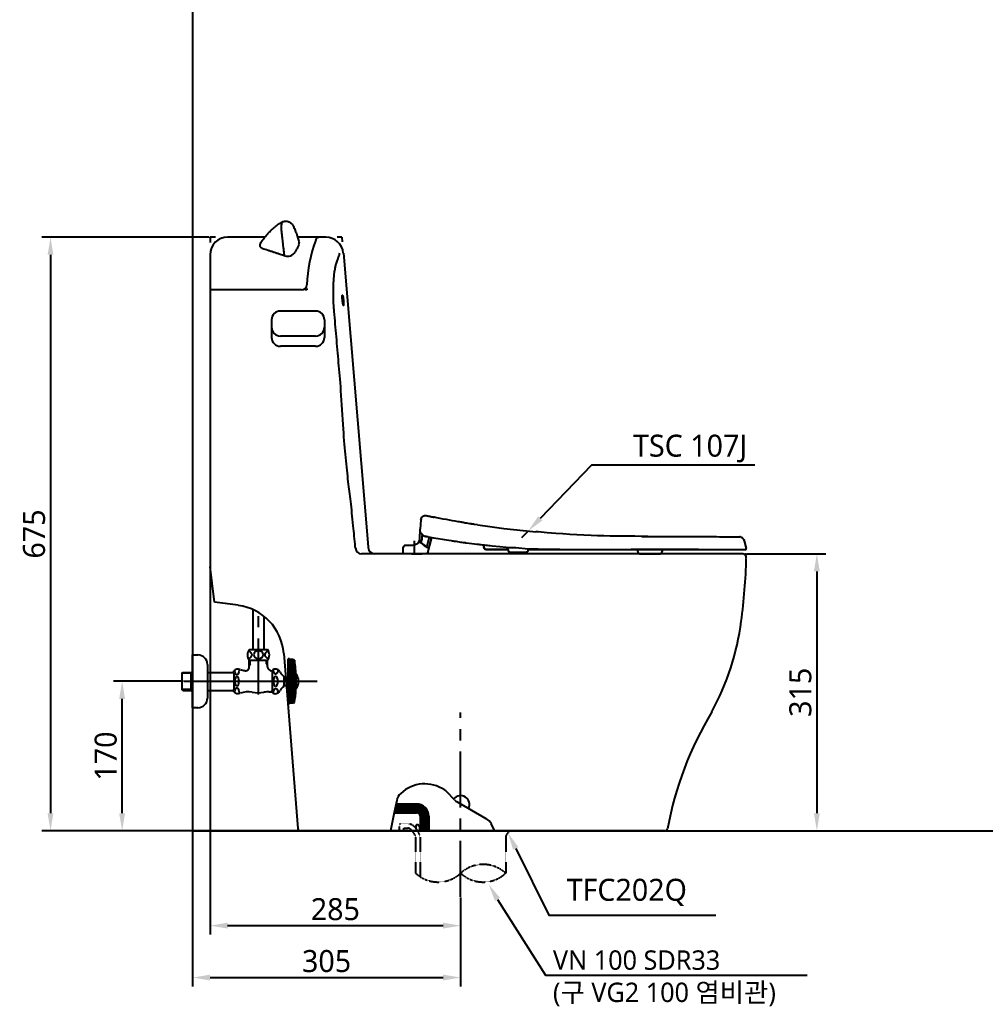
# Model space of a CAD drawing. Header units: millimetres. Extents: x -437 to 1759, y 174 to 2418.
# Drawn here: x -437 to 661, y 174 to 1296 of the extents above; entities that cross this region are included whole.
import ezdxf

# ---------------------------------------------------------------- set-up
doc = ezdxf.new("R2010")
doc.units = ezdxf.units.MM
doc.linetypes.add('CENTER', pattern=[50.8, 31.75, -6.35, 6.35, -6.35])
doc.linetypes.add('HIDDEN', pattern=[0.375, 0.25, -0.125])
for name, color, linetype in [('1', 1, 'Continuous'), ('2', 2, 'Continuous'), ('3', 3, 'Continuous'), ('4', 4, 'Continuous'), ('6', 6, 'Continuous'), ('CEN', 1, 'CENTER'), ('CENTER', 2, 'CENTER'), ('FAUCET', 4, 'Continuous')]:
    doc.layers.add(name, color=color, linetype=linetype)
doc.styles.add('ROMANS', font='romans', dxfattribs={"height": 10.144927})
doc.styles.get("Standard").update_dxf_attribs({"font": 'NanumGothic.ttf'})
doc.dimstyles.new('ISO-25', dxfattribs={"dimtxt": 20, "dimasz": 20, "dimexe": 3, "dimexo": 1, "dimgap": 5, "dimtad": 1, "dimtoh": 1, "dimdec": 0, "dimtxsty": 'Standard', "dimcen": 0, "dimclrd": 3, "dimclre": 3, "dimclrt": 2, "dimadec": 0, "dimazin": 0, "dimtfac": 1, "dimtdec": 0, "dimtmove": 0, "dimatfit": 3, "dimfxl": 0, "dimarcsym": 0})

# ---------------------------------------------------------------- blocks, each defined once
blk = doc.blocks.new('*D30')
at = {"layer": '3', "color": 3, "lineweight": -2}
for p, q in [((-240.6, 372.9), (-240.6, 197.1)), ((64.4, 298), (64.4, 197.1)), ((-220.6, 207.1), (44.4, 207.1))]:
    blk.add_line(p, q, dxfattribs=at)
at = {"layer": '3', "color": 3}
for points in [[(-220.6, 210.4), (-220.6, 203.8), (-240.6, 207.1)], [(44.4, 210.4), (44.4, 203.8), (64.4, 207.1)]]:
    blk.add_solid(points, dxfattribs=at)
at = {"layer": 'Defpoints', "color": 0}
for p in [(-240.6, 373.9), (64.4, 299), (64.4, 207.1)]:
    blk.add_point(p, dxfattribs=at)
at = {"layer": '3', "color": 2, "insert": (-88.1, 225.7), "char_height": 25, "attachment_point": 5}
blk.add_mtext('305', dxfattribs=at)
blk = doc.blocks.new('*D31')
at = {"layer": '1', "color": 3, "lineweight": -2}
for p, q in [((-251.3, 543.9), (-330.6, 543.9)), ((-320.6, 393.9), (-320.6, 523.9)), ((-241.6, 373.9), (-330.6, 373.9))]:
    blk.add_line(p, q, dxfattribs=at)
at = {"layer": '1', "color": 3}
for points in [[(-324, 523.9), (-317.3, 523.9), (-320.6, 543.9)], [(-324, 393.9), (-317.3, 393.9), (-320.6, 373.9)]]:
    blk.add_solid(points, dxfattribs=at)
at = {"layer": 'Defpoints', "color": 0}
for p in [(-320.6, 543.9), (-250.3, 543.9), (-240.6, 373.9)]:
    blk.add_point(p, dxfattribs=at)
at = {"layer": '1', "color": 2, "insert": (-339.2, 458.9), "char_height": 25, "attachment_point": 5, "rotation": 90}
blk.add_mtext('170', dxfattribs=at)
blk = doc.blocks.new('*X34')
at = {"color": 0}
for p, q in [((1041, 973), (1074.9, 973)), ((1041.2, 974), (1073.8, 974)), ((1041.4, 975), (1072.4, 975)), ((1041.6, 976), (1070.5, 976)), ((1041.8, 977), (1066.9, 977)), ((1040, 968), (1078.1, 968)), ((1040.2, 969), (1077.7, 969)), ((1040.4, 970), (1077.2, 970)), ((1040.6, 971), (1076.6, 971)), ((1040.8, 972), (1075.8, 972)), ((1066, 967), (1078.4, 967)), ((1067.8, 966), (1078.7, 966)), ((1068.5, 965), (1078.9, 965)), ((1068.9, 964), (1079, 964)), ((1069, 963), (1079, 963)), ((1069, 962), (1079, 962)), ((1069, 961), (1079, 961)), ((1069, 960), (1079, 960)), ((1069, 959), (1079, 959)), ((1069, 958), (1079, 958)), ((1069, 957), (1079, 957)), ((1069, 956), (1079, 956)), ((1069, 955), (1079, 955)), ((1069, 954), (1079, 954)), ((1069, 953), (1079, 953)), ((1069, 952), (1079, 952)), ((1069, 951), (1079, 951)), ((1069, 950), (1079, 950)), ((1069, 949), (1079, 949)), ((1069, 948), (1079, 948)), ((1069, 947), (1079, 947))]:
    blk.add_line(p, q, dxfattribs=at)
blk = doc.blocks.new('*D37')
at = {"color": 3, "lineweight": -2}
for p, q in [((213.3, 789.7), (154.9, 729.1)), ((399, 789.7), (213.3, 789.7)), ((134.1, 707.5), (141.1, 714.7))]:
    blk.add_line(p, q, dxfattribs=at)
at = {"color": 3}
blk.add_solid([(152.5, 731.4), (157.3, 726.8), (141.1, 714.7)], dxfattribs=at)
at = {"layer": 'Defpoints', "color": 0}
for p in [(134.1, 707.5), (141.1, 714.7)]:
    blk.add_point(p, dxfattribs=at)
at = {"color": 2, "insert": (325.4, 808.5), "char_height": 25, "attachment_point": 5}
blk.add_mtext('TSC 107J', dxfattribs=at)
blk = doc.blocks.new('*D46')
at = {"color": 3, "lineweight": -2}
for p, q in [((-220.6, 710.9), (-220.6, 256.1)), ((64.4, 298), (64.4, 256.1)), ((-200.6, 266.1), (44.4, 266.1))]:
    blk.add_line(p, q, dxfattribs=at)
at = {"color": 3}
for points in [[(-200.6, 269.5), (-200.6, 262.8), (-220.6, 266.1)], [(44.4, 269.5), (44.4, 262.8), (64.4, 266.1)]]:
    blk.add_solid(points, dxfattribs=at)
at = {"layer": 'Defpoints', "color": 0}
for p in [(-220.6, 711.9), (64.4, 299), (64.4, 266.1)]:
    blk.add_point(p, dxfattribs=at)
at = {"color": 2, "insert": (-78.1, 284.7), "char_height": 25, "attachment_point": 5}
blk.add_mtext('285', dxfattribs=at)
blk = doc.blocks.new('*D51')
at = {"layer": '3', "color": 3, "lineweight": -2}
for p, q in [((390.4, 688.9), (479.6, 688.9)), ((469.6, 668.9), (469.6, 393.9)), ((297.9, 373.9), (479.6, 373.9))]:
    blk.add_line(p, q, dxfattribs=at)
at = {"layer": '3', "color": 3}
for points in [[(466.2, 668.9), (472.9, 668.9), (469.6, 688.9)], [(466.2, 393.9), (472.9, 393.9), (469.6, 373.9)]]:
    blk.add_solid(points, dxfattribs=at)
at = {"layer": 'Defpoints', "color": 0}
for p in [(389.4, 688.9), (296.9, 373.9), (469.6, 373.9)]:
    blk.add_point(p, dxfattribs=at)
at = {"layer": '3', "color": 2, "insert": (450.9, 531.4), "char_height": 25, "attachment_point": 5, "rotation": 90}
blk.add_mtext('315', dxfattribs=at)
blk = doc.blocks.new('A$C697461AD')
at = {"color": 2}
for p, q in [((20.2, 38.8), (19.2, 28.2)), ((18.9, 17.7), (19.2, 27.8)), ((18.9, 17.7), (19.2, 27.8)), ((18.9, 17.7), (19.2, 27.8)), ((18.9, 17.7), (19.2, 27.8)), ((20.1, 23.9), (20.1, 24)), ((20.1, 24), (20.1, 24)), ((20.1, 23.9), (20.1, 24)), ((20.1, 24), (20.1, 24)), ((21.6, 17.6), (21.7, 20.7)), ((21.6, 17.6), (21.7, 20.7)), ((29.6, 19.3), (26.9, 8.9)), ((29.6, 19.3), (26.9, 8.9)), ((32.2, 18.8), (27.7, 1.1)), ((32.2, 18.8), (27.7, 1.1)), ((29.4, 7.5), (32.2, 18.8)), ((29.4, 7.5), (32.2, 18.8)), ((31.3, 19), (31.3, 19)), ((31.3, 19), (31.3, 19)), ((387.9, 15), (390.2, 6.3)), ((0, 1.1), (0, 7)), ((0, 1.1), (0, 7)), ((0, 0.1), (0, 1.1)), ((0, 0.1), (0.1, 0)), ((3, 10), (10.9, 10)), ((3, 10), (10.9, 10)), ((27.5, 0.1), (27.4, 0)), ((27.7, 1.1), (27.5, 0.1)), ((118.3, 7.5), (118.3, 7.7)), ((119, 7), (118.8, 7)), ((118.9, 4.8), (118.8, 7)), ((123.2, 7), (119, 7)), ((121.9, 2), (122.1, 2)), ((122.1, 2), (125.5, 2)), ((127.9, 7), (123.2, 7)), ((125.5, 2), (131.3, 2)), ((131.3, 2), (136.8, 2)), ((136.8, 2), (139.2, 2)), ((142.2, 6.1), (142.2, 4.8)), ((266.7, 2.8), (266.6, 5)), ((294.5, 5), (294.4, 2.8)), ((390.2, 6.3), (390.2, 6.3)), ((9.5, 0), (0.1, 0)), ((27.4, 0), (21.5, 0)), ((269.7, 0), (270.3, 0)), ((270.3, 0), (278.1, 0)), ((278.1, 0), (285.8, 0)), ((285.8, 0), (290.7, 0)), ((290.7, 0), (291.4, 0))]:
    blk.add_line(p, q, dxfattribs=at)
for points in [[(20.2, 39.4), (20.4, 40), (20.6, 40.6), (20.9, 41.1), (21.2, 41.6), (21.5, 42), (21.8, 42.3), (22.2, 42.6), (22.3, 42.7), (22.5, 42.8), (22.9, 43.1), (23.3, 43.2), (24.1, 43.5), (25.2, 43.6), (26.2, 43.5)], [(26.2, 43.5), (26.4, 43.5), (26.8, 43.4), (27.3, 43.3), (27.7, 43.2), (28, 43.1), (28.4, 43.1), (28.8, 43), (29.1, 42.9), (29.3, 42.9), (29.6, 42.8), (29.9, 42.8), (30.2, 42.7), (30.5, 42.7), (30.8, 42.6), (31.1, 42.5), (31.5, 42.5), (31.9, 42.4), (32.3, 42.3), (32.8, 42.2), (33.3, 42.1), (33.8, 42), (34.3, 41.9), (34.8, 41.8)], [(84.4, 32.9), (81.2, 33.4), (80.7, 33.5), (80.3, 33.6), (80.1, 33.6), (79.6, 33.7), (78.9, 33.8), (78.2, 33.9), (77.8, 33.9), (77.5, 34), (77.1, 34.1), (76.7, 34.1), (76.2, 34.2), (75.7, 34.3), (73.8, 34.6), (72.2, 34.9), (70.6, 35.1), (69.3, 35.4), (68.1, 35.6), (67, 35.7), (66.2, 35.9), (65.5, 36), (63.9, 36.3), (62.3, 36.6), (59.1, 37.1), (55.9, 37.7), (52.6, 38.3), (49.1, 38.9), (45.5, 39.6), (41.9, 40.3), (38.3, 41)], [(19.2, 28.2), (19.2, 28.1)], [(19.4, 25.7), (19.3, 26.3), (19.2, 26.8), (19.2, 27.4), (19.2, 28.1)], [(20.1, 24), (20, 24.1), (19.9, 24.3), (19.8, 24.7), (19.6, 25.1), (19.4, 25.7)], [(20.1, 23.9), (20.2, 23.8), (20.3, 23.6), (20.4, 23.4), (20.6, 23.2), (20.8, 22.9), (21, 22.7), (21.1, 22.5), (21.3, 22.3), (21.5, 22.1), (21.6, 22), (22, 21.6)], [(84.3, 32.9), (93, 31.7), (103.8, 30.2), (114.6, 28.9), (125.5, 27.6), (136.5, 26.5), (147.5, 25.4), (150.8, 25.1)], [(278.3, 19.9), (278, 19.9), (270.8, 19.9), (263.6, 20), (256.6, 20), (249.5, 20.1), (242.4, 20.2), (235.2, 20.3), (228, 20.5), (220.8, 20.7), (213.6, 21), (205.6, 21.4), (197.6, 21.8), (189.6, 22.2), (181.7, 22.7), (173.7, 23.2), (163.6, 24), (153.5, 24.9), (150.8, 25.1)], [(17.1, 12.9), (17.3, 13.3)], [(17.1, 12.9), (17.3, 13.3)], [(17.1, 12.5), (17.5, 12.9), (18.1, 13.2), (18.8, 13.2), (19.5, 13), (20, 12.7)], [(17.1, 12.5), (17.5, 12.9), (18.1, 13.2), (18.8, 13.2), (19.5, 13), (20, 12.7)], [(17.3, 13.3), (17.5, 13.5), (17.6, 13.7)], [(17.3, 13.3), (17.5, 13.5), (17.6, 13.7)], [(20.6, 12.7), (20.6, 12.8), (20.5, 12.9), (20.4, 13.1), (20.5, 13.2), (20.5, 13.3)], [(20.6, 12.7), (20.6, 12.8), (20.5, 12.9), (20.4, 13.1), (20.5, 13.2), (20.5, 13.3)], [(21.7, 20.7), (21.7, 20.7), (21.7, 20.9), (21.8, 21), (21.9, 21.1), (22.1, 21.2), (22.3, 21.2), (22.4, 21.1), (22.4, 21.1)], [(21.7, 20.7), (21.7, 20.7), (21.7, 20.9), (21.8, 21), (21.9, 21.1), (22.1, 21.2), (22.3, 21.2), (22.4, 21.1), (22.4, 21.1)], [(22.3, 21.4), (22.3, 21.5)], [(22.3, 21.4), (22.6, 21.3), (22.9, 21.1), (23.2, 20.9), (23.9, 20.6), (24.6, 20.3), (24.8, 20.2)], [(24.8, 20.2), (25.3, 20.1)], [(25.3, 20.1), (25.7, 20), (26.2, 20), (26.8, 19.9), (27.5, 19.7), (28.2, 19.6), (28.9, 19.5), (30.7, 19.1), (32.6, 18.8), (34.6, 18.4)], [(34.6, 18.4), (39.6, 17.5), (44.5, 16.7), (49.1, 16), (52, 15.5), (54.8, 15.1), (55.1, 15), (55.4, 15), (55.7, 14.9), (56, 14.9), (56.4, 14.8), (56.8, 14.8), (57.2, 14.7), (57.7, 14.6), (58.9, 14.5), (60.2, 14.3), (61.8, 14), (63.6, 13.8), (65.2, 13.5), (66.7, 13.3), (68, 13.1), (69.1, 13), (70, 12.9), (70.7, 12.8), (70.8, 12.8), (71, 12.7), (71.1, 12.7), (71.2, 12.7), (71.3, 12.7), (71.5, 12.7), (74.9, 12.2), (78, 11.8), (80.9, 11.5), (83.6, 11.1), (84.8, 11), (86, 10.9), (87.2, 10.7), (88.4, 10.6), (89.6, 10.4), (90.9, 10.3), (92.1, 10.2), (93.8, 10), (95.5, 9.8), (97.3, 9.6), (99, 9.4), (101.2, 9.2), (109.7, 8.4), (116.9, 7.8), (123.9, 7.3), (131.4, 6.8), (138.8, 6.3), (146.2, 5.9), (153.6, 5.6), (160.4, 5.4), (167.2, 5.2), (173.8, 5.1), (180.3, 5), (186.7, 5)], [(271.6, 19.9), (272.5, 19.9), (279.4, 19.9), (286.3, 19.9), (286.6, 19.9)], [(278.3, 19.9), (279.8, 19.9), (286.6, 19.9), (293.4, 19.8), (300.1, 19.8), (306.7, 19.8), (313.1, 19.8), (319.5, 19.7), (325.8, 19.7), (331.9, 19.7), (337.9, 19.6), (342.7, 19.6), (347.4, 19.6), (352, 19.6), (356.3, 19.6), (359.6, 19.5), (362.7, 19.5), (365.6, 19.5), (368.3, 19.5), (370.5, 19.5), (372.6, 19.5), (374.4, 19.5), (376.1, 19.5), (377.5, 19.4), (378.7, 19.4), (379.8, 19.4), (380.6, 19.4), (381.2, 19.4), (381.6, 19.4)], [(381.6, 19.4), (382, 19.4), (382.2, 19.4), (382.4, 19.4), (382.6, 19.4), (382.7, 19.4), (382.8, 19.4)], [(381.6, 19.4), (382, 19.4)], [(384.1, 19.1), (384.2, 19), (384.4, 19), (384.5, 18.9), (384.6, 18.9), (384.8, 18.8), (384.9, 18.7), (385.1, 18.6), (385.4, 18.4), (385.7, 18.2), (386, 18)], [(387.3, 16.4), (387.4, 16.3)], [(387.4, 16.3), (387.6, 15.8), (387.7, 15.4)], [(387.7, 15.4), (387.9, 14.9)], [(26.9, 8.9), (26.9, 8.9), (26.8, 8.7), (26.7, 8.6), (26.6, 8.5), (26.4, 8.5), (26.2, 8.6), (26.2, 8.6)], [(26.9, 8.9), (26.9, 8.9), (26.8, 8.7), (26.7, 8.6), (26.6, 8.5), (26.4, 8.5), (26.2, 8.6), (26.2, 8.6)], [(26.3, 8.3), (26.2, 8.6)], [(26.3, 8.3), (26.2, 8.6)], [(26.4, 8.3), (26.3, 8.3)], [(26.4, 8.3), (26.3, 8.3)], [(26.9, 8), (26.9, 8), (26.6, 8.1), (26.4, 8.3)], [(26.9, 8), (26.9, 8), (26.6, 8.1), (26.4, 8.3)], [(27.2, 7.8), (26.9, 8)], [(27.2, 7.8), (26.9, 8)], [(91.7, 7.7), (91.6, 8.2), (91.5, 9.2), (91.4, 10.1), (91.4, 10.3)], [(91.6, 7.7), (91.6, 7.7)], [(91.6, 7.7), (91.7, 7.7)], [(91.6, 7.7), (91.6, 7.7), (91.7, 7.7)], [(94.4, 5), (93.9, 5.1), (93.4, 5.3), (93.1, 5.5), (92.8, 5.6), (92.7, 5.8), (92.5, 5.9), (92.4, 6), (92.4, 6), (92.3, 6.2), (92.2, 6.3), (91.9, 6.7), (91.8, 7.2), (91.7, 7.7)], [(94.3, 5), (94.3, 5)], [(117.5, 5), (115.3, 5), (113, 5), (111, 5), (109.3, 5), (107.7, 5), (106.3, 5), (104.9, 5), (103.7, 5), (102.7, 5), (101.9, 5), (101.2, 5), (100.5, 5), (99.7, 5), (99, 5), (98.2, 5), (97.4, 5), (96.7, 5), (96, 5), (95.4, 5), (94.8, 5), (94.4, 5)], [(117.7, 5), (115.9, 5), (113.6, 5), (111.7, 5), (109.9, 5), (108.3, 5), (107.2, 5)], [(117.7, 5), (115.9, 5), (113.6, 5), (111.7, 5), (109.9, 5), (108.3, 5), (107.2, 5)], [(118.9, 5), (117.5, 5)], [(117.5, 5), (117.8, 5)], [(178.3, 5), (178.1, 5), (173.1, 5), (170.7, 5), (168.3, 5), (165.6, 5), (162.8, 5), (159.7, 5), (156.7, 5), (153.5, 5), (150.1, 5), (146.6, 5), (143, 5), (142.2, 5)], [(318.8, 5), (312.9, 5), (305.3, 5), (297.6, 5), (289.8, 5), (281.8, 5), (275.5, 5), (269.1, 5), (262.7, 5), (259.4, 5)], [(335.8, 5), (330.2, 5), (324.5, 5), (318.8, 5)]]:
    blk.add_lwpolyline(points, dxfattribs=at)
for centre, radius, start, end in [((22.9, 38.9), 2.69, 168.0184, 176.0421), ((26.7, 27.5), 7.5, 177.2018, 178), ((26.7, 27.5), 7.5, 177.2018, 178), ((10.9, 18), 8, 270, 323.7094), ((10.9, 18), 8, 270, 323.7094), ((10.9, 18), 8, 320.6053, 358), ((10.9, 18), 8, 320.6053, 358), ((10.9, 18), 8, 323.7094, 358), ((10.9, 18), 8, 323.7094, 358), ((40.8, 34.1), 29.9, 225.9213, 244.1498), ((40.8, 34.1), 29.9, 225.9213, 244.1498), ((10.9, 18), 10.7, 334.1007, 358), ((10.9, 18), 10.7, 334.1007, 358), ((40.8, 34.1), 29.4, 226.633, 240.2796), ((40.8, 34.1), 29.4, 226.633, 240.2796), ((26.7, 27.5), 7.69, 236.2717, 270.8162), ((26.7, 27.5), 7.69, 236.2717, 270.8162), ((382.1, 13.4), 6, 70.5499, 83.1908), ((382.1, 13.4), 6, 48.9811, 57.0895), ((382.1, 13.4), 6, 29.8141, 48.9811), ((382.1, 13.4), 6, 19.5249, 29.8141), ((382.1, 13.4), 6, 15, 19.5249), ((40.8, 34.1), 29.6, 242.7904, 244.5431), ((40.8, 34.1), 29.6, 242.7904, 244.5431), ((94.6, 8), 3, 185.0485, 265.2253), ((94.6, 8), 3, 265.2253, 270), ((118.8, 7.5), 0.5, 180.5, 270), ((121.9, 5), 3, 183, 270), ((139.2, 5), 3, 270, 357), ((269.7, 3), 3, 183, 270), ((291.4, 3), 3, 270, 357), ((389.2, 6), 1, 270, 283.4726), ((389.2, 6), 1, 285.1034, 15), ((389.2, 6), 1, 283.4726, 285.1034)]:
    blk.add_arc(centre, radius, start, end, dxfattribs=at)
at = {"color": 2, "extrusion": (0, 0, -1)}
for centre, major_axis, ratio, start_param, end_param in [((3, 7), (2.12, -2.12), 0.999695, 2.356347, 3.926838), ((3, 7), (2.12, -2.12), 0.999695, 2.356347, 3.926838), ((15.5, 0), (-6, 0), 0.017455, 0, 3.141593), ((27.4, 6), (-0.64, 1.36), 0.999745, 0.88317, 2.258423), ((27.4, 6), (-0.64, 1.36), 0.999745, 0.88317, 2.258423)]:
    blk.add_ellipse(centre, major_axis=major_axis, ratio=ratio, start_param=start_param, end_param=end_param, dxfattribs=at)
at = {"color": 2}
for points, knots in [([(20.2, 38.8), (20.2, 38.9), (20.2, 38.9), (20.2, 38.9), (20.2, 38.9), (20.2, 39), (20.2, 39), (20.2, 39), (20.2, 39), (20.2, 39)], [0.6481132, 0.6481132, 0.6481132, 0.6481132, 0.6666667, 0.7083333, 0.75, 0.7916667, 0.8333333, 0.875, 0.8999216, 0.8999216, 0.8999216, 0.8999216]), ([(38.3, 41), (36.7, 41.4), (35.8, 41.6), (34.9, 41.8), (34.8, 41.8)], [0.5579079, 0.5579079, 0.5579079, 0.5579079, 0.6563781, 0.6627775, 0.6627775, 0.6627775, 0.6627775]), ([(22, 21.6), (22, 21.6), (22.1, 21.6), (22.2, 21.5), (22.3, 21.5)], [0.5313492, 0.5313492, 0.5313492, 0.5313492, 0.53685986, 0.5619487, 0.5619487, 0.5619487, 0.5619487]), ([(91.3, 10.3), (91.4, 10), (91.4, 9.6), (91.5, 8.9), (91.5, 8.3), (91.5, 7.9), (91.6, 7.7)], [0.94696473, 0.94696473, 0.94696473, 0.94696473, 0.96774463, 0.97883552, 0.98992641, 1, 1, 1, 1]), ([(94.6, 5), (94.7, 5), (94.8, 5), (95.2, 5), (95.6, 5), (96, 5), (96.6, 5), (97.1, 5), (97.8, 5), (98.5, 5), (99.4, 5), (100.2, 5), (101.2, 5), (102.3, 5), (103.5, 5), (105, 5), (106.8, 5), (108.9, 5), (111.4, 5), (114.3, 5), (116.6, 5), (117.8, 5)], [0.0528071, 0.0528071, 0.0528071, 0.0528071, 0.1, 0.15, 0.2, 0.25, 0.3, 0.35, 0.4, 0.45, 0.5, 0.55, 0.6, 0.65, 0.7, 0.75, 0.8, 0.85, 0.9, 0.95, 1, 1, 1, 1]), ([(94.6, 5), (94.6, 5), (94.6, 5), (94.6, 5), (94.6, 5)], [0.00000057, 0.00000057, 0.00000057, 0.00000057, 0.05, 0.05280712, 0.05280712, 0.05280712, 0.05280712]), ([(143.1, 5), (143.6, 5), (145.1, 5), (147.2, 5), (149, 5), (149.5, 5)], [0.1951544, 0.1951544, 0.1951544, 0.1951544, 0.20454545, 0.22727273, 0.23606832, 0.23606832, 0.23606832, 0.23606832]), ([(151.8, 5), (151.8, 5), (152.3, 5), (152.8, 5), (153.3, 5)], [0.2492, 0.2492, 0.2492, 0.2492, 0.25, 0.2569, 0.2569, 0.2569, 0.2569]), ([(154.8, 5), (155.3, 5), (157.5, 5), (160.8, 5), (163.8, 5), (165, 5)], [0.2646, 0.2646, 0.2646, 0.2646, 0.27272727, 0.29545455, 0.3108, 0.3108, 0.3108, 0.3108]), ([(165, 5), (165.5, 5), (166.2, 5), (166.9, 5), (166.9, 5)], [0.3108, 0.3108, 0.3108, 0.3108, 0.318181818, 0.319170714, 0.319170714, 0.319170714, 0.319170714]), ([(166.9, 5), (168.6, 5), (170.7, 5), (172.8, 5), (173.1, 5)], [0.31917071, 0.31917071, 0.31917071, 0.31917071, 0.34090909, 0.34535153, 0.34535153, 0.34535153, 0.34535153]), ([(173.1, 5), (174.6, 5), (176.8, 5), (179, 5), (179.7, 5)], [0.34535153, 0.34535153, 0.34535153, 0.34535153, 0.36363636, 0.3724, 0.3724, 0.3724, 0.3724]), ([(179.7, 5), (180.8, 5), (182.8, 5), (184.8, 5), (185.6, 5)], [0.3724, 0.3724, 0.3724, 0.3724, 0.38636364, 0.39676233, 0.39676233, 0.39676233, 0.39676233]), ([(186.7, 5), (191, 5), (196.3, 5), (201.1, 5), (202.1, 5)], [0, 0, 0, 0, 0.02564103, 0.03233574, 0.03233574, 0.03233574, 0.03233574]), ([(206.7, 5), (207.9, 5), (211.7, 5), (215.4, 5), (217.9, 5)], [0.0428311, 0.0428311, 0.0428311, 0.0428311, 0.05128205, 0.07047056, 0.07047056, 0.07047056, 0.07047056]), ([(217.9, 5), (218.7, 5), (220.5, 5), (222.3, 5), (223.2, 5)], [0.07047056, 0.07047056, 0.07047056, 0.07047056, 0.07692308, 0.08450109, 0.08450109, 0.08450109, 0.08450109]), ([(225.1, 5), (226.7, 5), (231.2, 5), (235.7, 5), (238.6, 5), (238.9, 5)], [0.08980628, 0.08980628, 0.08980628, 0.08980628, 0.1025641, 0.12820513, 0.13054123, 0.13054123, 0.13054123, 0.13054123]), ([(238.9, 5), (241.4, 5), (245.4, 5), (249.3, 5), (250.9, 5)], [0.13054123, 0.13054123, 0.13054123, 0.13054123, 0.15384615, 0.16917675, 0.16917675, 0.16917675, 0.16917675]), ([(250.9, 5), (251.9, 5), (253.3, 5), (254.7, 5), (255.1, 5)], [0.16917675, 0.16917675, 0.16917675, 0.16917675, 0.17948718, 0.1833431, 0.1833431, 0.1833431, 0.1833431]), ([(255.1, 5), (257.3, 5), (261.8, 5), (266.3, 5), (268.7, 5)], [0.1833431, 0.1833431, 0.1833431, 0.1833431, 0.20512821, 0.22983625, 0.22983625, 0.22983625, 0.22983625]), ([(268.7, 5), (268.8, 5), (270.3, 5), (271.8, 5), (273.3, 5)], [0.22983625, 0.22983625, 0.22983625, 0.22983625, 0.23076923, 0.24515994, 0.24515994, 0.24515994, 0.24515994]), ([(275.6, 5), (276, 5), (278.9, 5), (282.1, 5), (285, 5), (285.2, 5)], [0.25288704, 0.25288704, 0.25288704, 0.25288704, 0.25641026, 0.28205128, 0.2833008, 0.2833008, 0.2833008, 0.2833008]), ([(285.2, 5), (287.8, 5), (291.2, 5), (294.5, 5), (295.2, 5)], [0.2833008, 0.2833008, 0.2833008, 0.2833008, 0.30769231, 0.3136, 0.3136, 0.3136, 0.3136]), ([(295.2, 5), (297.4, 5), (302.4, 5), (310.2, 5), (318.4, 5), (324.9, 5), (328.7, 5), (330.1, 5)], [0.3136, 0.3136, 0.3136, 0.3136, 0.3333333, 0.3589744, 0.3846154, 0.4102564, 0.4257016, 0.4257016, 0.4257016, 0.4257016]), ([(330.1, 5), (331, 5), (331.9, 5), (332.8, 5), (332.9, 5)], [0.42570156, 0.42570156, 0.42570156, 0.42570156, 0.43589744, 0.43640576, 0.43640576, 0.43640576, 0.43640576]), ([(332.9, 5), (335, 5), (339.1, 5), (343.9, 5), (346.5, 5), (347.4, 5)], [0.43640576, 0.43640576, 0.43640576, 0.43640576, 0.46153846, 0.48717949, 0.50018596, 0.50018596, 0.50018596, 0.50018596]), ([(347.4, 5), (348.3, 5), (350.8, 5), (353.5, 5), (355.3, 5), (355.7, 5)], [0.50018596, 0.50018596, 0.50018596, 0.50018596, 0.51282051, 0.53846154, 0.54483612, 0.54483612, 0.54483612, 0.54483612]), ([(358.2, 5), (358.4, 5), (358.9, 5), (359.4, 5), (359.7, 5)], [0.56, 0.56, 0.56, 0.56, 0.564102564, 0.569444947, 0.569444947, 0.569444947, 0.569444947]), ([(359.7, 5), (360.8, 5), (363, 5), (365.8, 5), (367.4, 5), (368, 5)], [0.56944495, 0.56944495, 0.56944495, 0.56944495, 0.58974359, 0.61538462, 0.628992, 0.628992, 0.628992, 0.628992]), ([(368, 5), (368.4, 5), (369.9, 5), (371.3, 5), (372.2, 5)], [0.628992, 0.628992, 0.628992, 0.628992, 0.64102564, 0.66640344, 0.66640344, 0.66640344, 0.66640344]), ([(372.2, 5), (372.2, 5), (373.1, 5), (374.8, 5), (376.9, 5), (378.1, 5), (378.6, 5)], [0.66640344, 0.66640344, 0.66640344, 0.66640344, 0.66666667, 0.69230769, 0.71794872, 0.73864, 0.73864, 0.73864, 0.73864]), ([(378.6, 5), (378.8, 5), (379.6, 5), (380.9, 5), (382.6, 5), (384.1, 5), (385.1, 5), (385.6, 5), (385.7, 5)], [0.73864, 0.73864, 0.73864, 0.73864, 0.7435897, 0.7692308, 0.7948718, 0.8205128, 0.8461538, 0.852694, 0.852694, 0.852694, 0.852694]), ([(386.1, 5), (386.2, 5), (386.7, 5), (387.5, 5), (388.3, 5), (388.8, 5), (389.1, 5), (389.2, 5), (389.2, 5)], [0.861886, 0.861886, 0.861886, 0.861886, 0.8717949, 0.8974359, 0.9230769, 0.9487179, 0.974359, 0.9832213, 0.9832213, 0.9832213, 0.9832213])]:
    blk.add_open_spline(points, degree=3, knots=knots, dxfattribs=at)
for points in [[(17.1, 12.9), (17.1, 12.9), (17.1, 12.8), (17.1, 12.7), (17.1, 12.6), (17.1, 12.5)], [(17.1, 12.9), (17.1, 12.9), (17.1, 12.8), (17.1, 12.7), (17.1, 12.6), (17.1, 12.5)], [(28.1, 7.4), (28, 7.4), (28, 7.3), (27.9, 7.3), (27.8, 7.3), (27.8, 7.2)], [(28.1, 7.4), (28, 7.4), (28, 7.3), (27.9, 7.3), (27.8, 7.3), (27.8, 7.2)], [(28.9, 5.7), (28.9, 5.7), (28.9, 5.7), (28.9, 5.7), (28.9, 5.7), (28.9, 5.8), (28.9, 5.8), (28.9, 5.9), (29, 5.9), (29, 6), (29, 6.1), (29, 6.2), (29.1, 6.3), (29.1, 6.4), (29.1, 6.6), (29.2, 6.7), (29.2, 6.8), (29.2, 7), (29.3, 7.1), (29.3, 7.2), (29.3, 7.3), (29.3, 7.4), (29.4, 7.5), (29.4, 7.5)], [(28.9, 5.7), (28.9, 5.7), (28.9, 5.7), (28.9, 5.7), (28.9, 5.7), (28.9, 5.8), (28.9, 5.8), (28.9, 5.9), (29, 5.9), (29, 6), (29, 6.1), (29, 6.2), (29.1, 6.3), (29.1, 6.4), (29.1, 6.6), (29.2, 6.7), (29.2, 6.8), (29.2, 7), (29.3, 7.1), (29.3, 7.2), (29.3, 7.3), (29.3, 7.4), (29.4, 7.5), (29.4, 7.5)], [(117.8, 5), (118.2, 5), (118.6, 5), (118.9, 5)], [(142.2, 5), (142.5, 5), (142.8, 5), (143.1, 5)], [(149.5, 5), (149.8, 5), (150.1, 5), (150.4, 5)], [(150.4, 5), (150.9, 5), (151.3, 5), (151.8, 5)], [(153.3, 5), (153.8, 5), (154.3, 5), (154.8, 5)], [(185.6, 5), (186, 5), (186.3, 5), (186.7, 5)], [(202.1, 5), (203.7, 5), (205.2, 5), (206.7, 5)], [(223.2, 5), (223.9, 5), (224.5, 5), (225.1, 5)], [(273.3, 5), (274.1, 5), (274.8, 5), (275.6, 5)], [(355.7, 5), (356.6, 5), (357.4, 5), (358.2, 5)], [(385.7, 5), (385.8, 5), (386, 5), (386.1, 5)], [(389.2, 5), (389.2, 5), (389.2, 5), (389.2, 5)]]:
    blk.add_open_spline(points, degree=3, dxfattribs=at)
at = {"layer": 'CEN', "color": 2, "ltscale": 5}
blk.add_line((13, 0), (13, 15), dxfattribs=at)
blk = doc.blocks.new('*D59')
at = {"color": 3, "lineweight": -2}
for p, q in [((-221.6, 1048.9), (-412.1, 1048.9)), ((-402.1, 1028.9), (-402.1, 393.9)), ((-118.9, 373.9), (-412.1, 373.9))]:
    blk.add_line(p, q, dxfattribs=at)
at = {"color": 3}
for points in [[(-405.4, 1028.9), (-398.8, 1028.9), (-402.1, 1048.9)], [(-405.4, 393.9), (-398.8, 393.9), (-402.1, 373.9)]]:
    blk.add_solid(points, dxfattribs=at)
at = {"layer": 'Defpoints', "color": 0}
for p in [(-220.6, 1048.9), (-402.1, 373.9), (-117.9, 373.9)]:
    blk.add_point(p, dxfattribs=at)
at = {"color": 2, "insert": (-420.7, 711.4), "char_height": 25, "attachment_point": 5, "rotation": 90}
blk.add_mtext('675', dxfattribs=at)

msp = doc.modelspace()

# ---------------------------------------------------------------- linework, layer by layer
at = {"color": 7}
for p, q in [((57.4, 409.2), (48.6, 418.4)), ((-9, 405), (-11.1, 394.9)), ((-8.3, 408.5), (-9, 405)), ((-9, 404.5), (14.2, 404.5)), ((93.5, 387.7), (60.7, 406.6)), ((-11.1, 394.9), (-15.4, 373.8)), ((-11.1, 394.4), (14.2, 394.4)), ((18.2, 390.4), (18.2, 373.9)), ((28.3, 390.4), (28.3, 373.9)), ((103.4, 373.9), (99.3, 381.7)), ((15.3, 373.9), (18.2, 373.9)), ((18.2, 373.9), (28.3, 373.9)), ((28.3, 373.9), (103.4, 373.9))]:
    msp.add_line(p, q, dxfattribs=at)
at = {"color": 7, "linetype": 'HIDDEN'}
for p, q in [((-5.2, 381.8), (4.4, 381.8)), ((-5.2, 373.9), (-5.2, 381.8)), ((-0.2, 376.8), (4.4, 376.8)), ((-0.2, 373.9), (-0.2, 376.8)), ((8.4, 374.7), (12.2, 369.6)), ((12.5, 377.7), (16.2, 372.6)), ((119.7, 373.9), (116.6, 369.6)), ((13.2, 366.6), (13.2, 325.7)), ((18.2, 366.6), (18.2, 321.8)), ((115.7, 366.6), (115.7, 325.7))]:
    msp.add_line(p, q, dxfattribs=at)
at = {"color": 7, "linetype": 'Continuous'}
msp.add_line((-79.7, 373.9), (173.2, 373.9), dxfattribs=at)
at = {"color": 7}
msp.add_lwpolyline([(13.6, 376.6, 0.062131), (14.2, 375.3, 0.07536), (15, 374.4, 0.107055), (16, 373.9, 0.149889), (16.8, 373.9, 0.149889), (17.5, 374.4, 0.107055), (18, 375.4, 0.07536), (18.1, 376.6, 0.062131), (17.8, 378, 0.062131), (17.1, 379.3, 0.07536), (16.4, 380.2, 0.107055), (15.3, 380.8, 0.149889), (14.5, 380.8, 0.149889), (13.9, 380.3, 0.107055), (13.4, 379.3, 0.07536), (13.3, 378, 0.062131)], format="xyb", close=True, dxfattribs=at)
for centre, radius, start, end in [((23.6, 387.2), 40.1, 55.7311, 133.1138), ((6.5, 405.5), 15.1, 133.1138, 168.419), ((37.7, 407.9), 15.1, 43.9955, 55.7311), ((14.2, 390.4), 14, 0, 90), ((64.4, 403.9), 10, 333.1377, 141.5378), ((68.3, 419.6), 15.1, 223.9955, 240.0347), ((14.2, 390.4), 4.01, 0, 90), ((86, 374.7), 15.1, 27.7781, 60.0347)]:
    msp.add_arc(centre, radius, start, end, dxfattribs=at)
at = {"color": 7, "linetype": 'HIDDEN'}
for centre, radius, start, end in [((4.4, 371.8), 10, 36.0844, 90), ((4.4, 371.8), 5.02, 36.0844, 90), ((8.1, 366.6), 10, 0, 36.0844), ((8.1, 366.6), 5.02, 0, 36.0844), ((120.7, 366.6), 5.02, 143.9156, 180), ((38.8, 353.4), 37.7, 227.2264, 312.7736), ((90, 298), 37.7, 47.2264, 132.7736)]:
    msp.add_arc(centre, radius, start, end, dxfattribs=at)
at = {"color": 3, "linetype": 'HIDDEN'}
msp.add_arc((90, 353.4), 37.7, 227.2264, 312.7736, dxfattribs=at)
at = {"layer": '1', "color": 4}
msp.add_line((-250.3, 543.9), (-98.8, 543.9), dxfattribs=at)
at = {"layer": '1', "color": 7, "linetype": 'Continuous'}
for points, knots in [([(-77.2, 1018.2), (-76.9, 1019), (-76.4, 1020.6), (-75.7, 1022.7), (-75.1, 1024.5), (-74.5, 1026.2), (-73.8, 1028.3), (-73.1, 1030.2), (-73, 1030.8), (-73, 1030.8)], [0, 0, 0, 0, 0.10163, 0.202272, 0.302051, 0.401094, 0.499532, 0.751417, 1, 1, 1, 1]), ([(-79.4, 964.5), (-79.5, 965.6), (-79.7, 968), (-80, 971.5), (-80.1, 975), (-80.3, 978.5), (-80.4, 982.1), (-80.4, 986), (-80.4, 991.3), (-80.2, 997.6), (-79.6, 1004.3), (-79.1, 1009.1), (-78.5, 1012.4), (-78.1, 1014.7), (-77.6, 1016.6), (-77.3, 1017.6), (-77.2, 1018.2)], [0, 0, 0, 0, 0.049546, 0.098783, 0.147905, 0.197105, 0.246575, 0.308682, 0.370845, 0.494757, 0.62023, 0.745427, 0.808559, 0.872225, 0.93622, 1, 1, 1, 1]), ([(-70, 977.1), (-70.2, 978.7), (-70.3, 980.3), (-70.3, 982.5), (-70.2, 983.1), (-69.9, 983.1), (-69.7, 982.5), (-69.3, 980.2), (-69.2, 978.7), (-69, 977.1)], [0, 0, 0, 0, 0.25, 0.25, 0.5, 0.5, 0.75, 0.75, 1, 1, 1, 1]), ([(-69, 977.1), (-68.8, 975.5), (-68.7, 974), (-68.7, 971.8), (-68.8, 971.1), (-69, 971.1), (-69.2, 971.8), (-69.6, 974), (-69.9, 975.5), (-70, 977.1)], [0, 0, 0, 0, 0.25, 0.25, 0.5, 0.5, 0.75, 0.75, 1, 1, 1, 1]), ([(-55.3, 695.2), (-55.3, 695.7), (-55.4, 696.3), (-55.4, 696.9), (-56.2, 704.8), (-57, 712.8), (-57.8, 720.8), (-57.8, 720.8), (-57.8, 720.8), (-57.8, 720.8), (-58.7, 730.6), (-60.6, 750), (-63.4, 769.2), (-66.2, 798.4), (-69, 827.8), (-71.7, 877), (-74.4, 906.4), (-76.9, 935.4), (-78.6, 954.9), (-79.4, 964.5)], [-0.109746, -0.109746, -0.109746, -0.109746, -0.102556, -0.102556, -0.102556, 0, 0, 0, 0, 0, 0, 0.124995, 0.249999, 0.375005, 0.500004, 0.627282, 0.749984, 0.876893, 1, 1, 1, 1])]:
    msp.add_open_spline(points, degree=3, knots=knots, dxfattribs=at)
at = {"layer": '3', "color": 7}
for p, q in [((-220.6, 1048.9), (-220.6, 1042.9)), ((-214.6, 1048.9), (-220.6, 1048.9)), ((-158.3, 1048.9), (-200.6, 1048.9)), ((-89, 1048.9), (-121.1, 1048.9)), ((-70.6, 1048.9), (-76.1, 1048.9)), ((-70.6, 1048.9), (-70.2, 1043.4)), ((-220.6, 1028.9), (-220.6, 673.9)), ((-69, 1030.6), (-40.6, 696.9)), ((-116.5, 988.9), (-220.6, 988.9)), ((-110.6, 988.9), (-112.4, 988.9)), ((-40.6, 696.9), (-40.6, 695.9)), ((384.4, 688.9), (-48.3, 688.9)), ((387.9, 688.9), (389.4, 688.9)), ((389.4, 687.4), (389.4, 688.9)), ((-215.6, 633.9), (-220.6, 673.9)), ((-188.7, 630.3), (-215.6, 633.9)), ((-136.8, 575.6), (-120.9, 376.6)), ((296.9, 373.9), (-117.9, 373.9))]:
    msp.add_line(p, q, dxfattribs=at)
at = {"layer": '3'}
for points in [[(127.1, 353.8), (164.8, 278.1), (354.5, 278.1)], [(106.3, 296), (160.9, 209.7), (458.4, 209.7)]]:
    msp.add_lwpolyline(points, dxfattribs=at)
at = {"layer": '3', "color": 7}
for centre, radius, start, end in [((-200.6, 1028.9), 20, 90, 180), ((59.6, 987.8), 170.2, 160.1524, 177.6934), ((-95.8, 1043.9), 5, 90, 160.1524), ((-89, 1028.9), 20, 5.0131, 90), ((-160.1, 1039.9), 4, 144.9861, 249.4181), ((-132.6, 1037.1), 10, 251.723, 330.2551), ((-123.2, 1042), 4, 336.0064, 15.7463), ((-116.5, 994.9), 6, 270, 357.6934), ((-59.6, 988.5), 51.1, 177.6934, 179.6324), ((-33.6, 695.9), 7, 180, 270), ((-48.3, 695.9), 7, 185.5722, 270), ((384.4, 683.9), 5, 358.4747, 90), ((-257, 699.7), 646.5, 352.212, 358.5814), ((-196.6, 570.8), 60, 4.5739, 82.4054), ((86.6, 651.6), 299.6, 331.5994, 352.4299), ((686.1, 305.8), 392.7, 148.8194, 169.6492), ((-117.9, 376.9), 3, 184.5739, 270), ((296.9, 376.9), 3, 270, 349.6492)]:
    msp.add_arc(centre, radius, start, end, dxfattribs=at)
for points, knots in [([(-163.4, 1042.2), (-163.3, 1042.4), (-163.1, 1042.5), (-163, 1042.7), (-163, 1042.7), (-163, 1042.8), (-162.9, 1042.8), (-161.8, 1044.3), (-159.5, 1047.4), (-155.8, 1051.9), (-151.8, 1056.2), (-147.5, 1060.1), (-142.9, 1063.6), (-139.7, 1065.4), (-138.1, 1066.2)], [-0.021663, -0.021663, -0.021663, -0.021663, -0.002815, -0.002815, -0.002815, 0, 0, 0, 0.167229, 0.34061, 0.511269, 0.679755, 0.846856, 1, 1, 1, 1]), ([(-137.9, 1066.3), (-138.4, 1066.2), (-139.2, 1065.2), (-139.8, 1062.3), (-139.7, 1057.8), (-139.3, 1053.2), (-138.7, 1047.9), (-138.1, 1042.4), (-137.4, 1037), (-137, 1033.6), (-136.8, 1032.2), (-136.8, 1032.2), (-136.8, 1032.2), (-136.8, 1032.2), (-136.6, 1030.7), (-136.5, 1029.3), (-136.3, 1027.8)], [0, 0, 0, 0, 0.127678, 0.27503, 0.406202, 0.523157, 0.627315, 0.776433, 0.901115, 1, 1, 1, 1, 1, 1, 1.099331, 1.099331, 1.099331, 1.099331]), ([(-138.1, 1066.2), (-137.6, 1066.5), (-136.7, 1066.8), (-135.2, 1067.1), (-133.9, 1067.1), (-132.7, 1066.9), (-131.7, 1066.7), (-130.8, 1066.3), (-129.9, 1065.9), (-129, 1065.2), (-127.8, 1064.1), (-126.8, 1062.9), (-126, 1061.6), (-125.1, 1059.9), (-124.2, 1057.7), (-123.3, 1055.3), (-122.3, 1052.5), (-121.4, 1050), (-120.9, 1048.3), (-120.7, 1047.7), (-120.3, 1046.2), (-119.8, 1044.6), (-119.3, 1043)], [0, 0, 0, 0, 0.047042, 0.090498, 0.128871, 0.161009, 0.193359, 0.219314, 0.245403, 0.284561, 0.322636, 0.390993, 0.446779, 0.526628, 0.629002, 0.720094, 0.823968, 0.94089, 1, 1, 1, 1.158185, 1.158185, 1.158185, 1.158185]), ([(-135.8, 1027.6), (-135.9, 1027.7), (-136.1, 1027.7), (-136.3, 1027.8), (-136.9, 1028), (-137.5, 1028.2), (-138.1, 1028.4), (-139.1, 1028.7), (-140.1, 1029), (-142.2, 1029.7), (-143.4, 1030.1), (-145.7, 1030.9), (-146.9, 1031.2), (-149.1, 1032), (-150.3, 1032.3), (-152.5, 1033.1), (-153.6, 1033.4), (-155.8, 1034.1), (-156.8, 1034.5), (-158.8, 1035.2), (-159.8, 1035.5), (-160.9, 1035.9), (-161.2, 1036), (-161.5, 1036.1)], [-0.083091, -0.083091, -0.083091, -0.083091, -0.065256, -0.065256, -0.065256, 0, 0, 0, 0.10613, 0.10613, 0.23602, 0.23602, 0.365909, 0.365909, 0.495798, 0.495798, 0.632046, 0.632046, 0.768294, 0.768294, 0.904542, 0.904542, 0.954358, 0.954358, 0.954358, 0.954358]), ([(-119.5, 1040.3), (-119.5, 1040.3), (-119.8, 1039.8), (-120.3, 1038.7), (-121.1, 1037.1), (-121.8, 1035.8), (-122.2, 1035.2), (-122.2, 1035.2), (-122.2, 1035.2), (-122.2, 1035.2), (-122.8, 1034.2), (-123.4, 1033.2), (-123.9, 1032.2)], [0.236351, 0.236351, 0.236351, 0.236351, 0.246549, 0.495232, 0.746297, 1, 1, 1, 1, 1, 1, 1.426736, 1.426736, 1.426736, 1.426736])]:
    msp.add_open_spline(points, degree=3, knots=knots, dxfattribs=at)
at = {"layer": '3'}
msp.add_solid([(130.1, 355.3), (118.2, 371.7), (124.1, 352.3)], dxfattribs=at)
at = {"layer": '3', "color": 3}
msp.add_solid([(103.4, 294.3), (96.2, 313.3), (109.1, 297.7)], dxfattribs=at)
at = {"layer": '4', "color": 4}
for p, q in [((-172, 625.5), (-172, 579.9)), ((-159.3, 617.8), (-159.3, 579.9)), ((-240.6, 513.9), (-240.6, 573.9)), ((-240.6, 573.9), (-234.6, 573.9)), ((-176.1, 579.9), (-172, 579.9)), ((-172, 579.9), (-155.1, 579.9)), ((-223.6, 562.9), (-223.6, 524.9)), ((-176.1, 567.9), (-155.1, 567.9)), ((-176.1, 559.9), (-176.1, 567.9)), ((-176.1, 563.9), (-174.9, 563.9)), ((-174.9, 563.9), (-176.1, 561.7)), ((-174.9, 563.9), (-174.9, 567.9)), ((-156.4, 563.9), (-156.4, 567.9)), ((-156.4, 563.9), (-155.1, 563.9)), ((-156.4, 563.9), (-155.1, 561.7)), ((-155.1, 560.4), (-155.1, 567.9)), ((-130.1, 569.4), (-131.6, 569.4)), ((-131.6, 568.4), (-131.6, 569.4)), ((-131.6, 543.9), (-131.6, 568.4)), ((-130.1, 569.2), (-130.1, 569.4)), ((-130.1, 569.2), (-130.1, 543.9)), ((-126.6, 568.5), (-130.1, 568.5)), ((-126.6, 567.5), (-130.1, 567.5)), ((-126.6, 566.5), (-130.1, 566.5)), ((-126.6, 565.5), (-130.1, 565.5)), ((-126.6, 564.5), (-130.1, 564.5)), ((-126.6, 563.5), (-130.1, 563.5)), ((-126.6, 562.5), (-130.1, 562.5)), ((-126.6, 561.5), (-130.1, 561.5)), ((-126.6, 568.9), (-129.8, 568.9)), ((-126.1, 568.4), (-126.6, 568.9)), ((-126.6, 568.9), (-126.6, 543.9)), ((-125.3, 568.4), (-126.1, 568.4)), ((-126.1, 568.4), (-126.1, 543.9)), ((-124.7, 567.9), (-124.7, 543.9)), ((-252.6, 553.1), (-251.6, 554.1)), ((-242.1, 553.1), (-252.6, 553.1)), ((-252.5, 534.6), (-252.5, 553.1)), ((-251.6, 554.1), (-240.6, 554.1)), ((-242.1, 533.6), (-242.1, 554.1)), ((-242.1, 553.1), (-241.1, 554.1)), ((-240.6, 553.5), (-240.6, 534.2)), ((-223.6, 554.1), (-193.6, 554.1)), ((-193.6, 553.1), (-193.6, 555.9)), ((-193.6, 553.1), (-193.6, 534.6)), ((-150.6, 555.1), (-151.9, 556.1)), ((-150.6, 555.9), (-149.7, 555.9)), ((-150.6, 555.1), (-150.6, 555.9)), ((-150.6, 555.1), (-149.7, 555.1)), ((-149.7, 555.9), (-149.7, 556.6)), ((-149.7, 531.9), (-149.7, 555.9)), ((-141.6, 555.2), (-141.1, 554.2)), ((-126.6, 560.5), (-130.1, 560.5)), ((-126.6, 559.5), (-130.1, 559.5)), ((-126.6, 558.5), (-130.1, 558.5)), ((-126.6, 557.5), (-130.1, 557.5)), ((-126.6, 556.5), (-130.1, 556.5)), ((-126.6, 555.5), (-130.1, 555.5)), ((-126.6, 554.5), (-130.1, 554.5)), ((-126.6, 553.5), (-130.1, 553.5)), ((-126.6, 552.5), (-130.1, 552.5)), ((-126.6, 551.5), (-130.1, 551.5)), ((-126.6, 550.5), (-130.1, 550.5)), ((-136.7, 549.6), (-136.7, 548.6)), ((-136.7, 548.6), (-136.7, 539.1)), ((-136.7, 548.6), (-131.6, 548.6)), ((-136.7, 539.1), (-131.6, 539.1)), ((-136.7, 538.1), (-136.7, 539.1)), ((-131.6, 518.4), (-131.6, 543.9)), ((-126.6, 549.5), (-130.1, 549.5)), ((-126.6, 548.5), (-130.1, 548.5)), ((-126.6, 547.5), (-130.1, 547.5)), ((-126.6, 546.5), (-130.1, 546.5)), ((-126.6, 545.5), (-130.1, 545.5)), ((-126.6, 544.5), (-130.1, 544.5)), ((-130.1, 518.6), (-130.1, 543.9)), ((-126.6, 543.3), (-130.1, 543.3)), ((-126.6, 542.3), (-130.1, 542.3)), ((-126.6, 541.3), (-130.1, 541.3)), ((-126.6, 540.3), (-130.1, 540.3)), ((-126.6, 539.3), (-130.1, 539.3)), ((-126.6, 518.9), (-126.6, 543.9)), ((-126.1, 519.4), (-126.1, 543.9)), ((-124.7, 519.9), (-124.7, 543.9)), ((-242.1, 534.6), (-252.6, 534.6)), ((-251.6, 533.6), (-252.6, 534.6)), ((-251.6, 533.6), (-240.6, 533.6)), ((-241.1, 533.6), (-242.1, 534.6)), ((-223.6, 533.6), (-193.6, 533.6)), ((-193.6, 531.9), (-193.6, 534.6)), ((-193.6, 533.6), (-193.6, 533.4)), ((-193.6, 531.9), (-193.6, 533.4)), ((-153.3, 531.9), (-149.7, 531.9)), ((-150.6, 532.6), (-151.9, 531.9)), ((-150.6, 532.6), (-149.7, 532.6)), ((-150.6, 531.9), (-150.6, 532.6)), ((-149.7, 531.1), (-149.7, 531.9)), ((-141.6, 532.5), (-141.1, 533.5)), ((-126.6, 538.3), (-130.1, 538.3)), ((-126.6, 537.3), (-130.1, 537.3)), ((-126.6, 536.3), (-130.1, 536.3)), ((-126.6, 535.3), (-130.1, 535.3)), ((-126.6, 534.3), (-130.1, 534.3)), ((-126.6, 533.3), (-130.1, 533.3)), ((-126.6, 532.3), (-130.1, 532.3)), ((-126.6, 531.3), (-130.1, 531.3)), ((-126.6, 530.3), (-130.1, 530.3)), ((-126.6, 529.3), (-130.1, 529.3)), ((-126.6, 528.3), (-130.1, 528.3)), ((-126.6, 527.3), (-130.1, 527.3)), ((-130.1, 518.4), (-131.6, 518.4)), ((-126.6, 526.3), (-130.1, 526.3)), ((-126.6, 525.3), (-130.1, 525.3)), ((-126.6, 524.3), (-130.1, 524.3)), ((-126.6, 523.3), (-130.1, 523.3)), ((-126.6, 522.3), (-130.1, 522.3)), ((-126.6, 521.3), (-130.1, 521.3)), ((-126.6, 520.3), (-130.1, 520.3)), ((-126.6, 519.3), (-130.1, 519.3)), ((-130.1, 518.4), (-130.1, 518.6)), ((-126.6, 518.9), (-129.8, 518.9)), ((-126.1, 519.4), (-126.6, 518.9)), ((-125.3, 519.4), (-126.1, 519.4)), ((-234.6, 513.9), (-240.6, 513.9))]:
    msp.add_line(p, q, dxfattribs=at)
for centre, radius, start, end in [((-234.6, 562.9), 11, 0, 90), ((-168.1, 573.9), 10, 143.1301, 216.8699), ((-163.1, 573.9), 10, 323.1301, 36.8699), ((-129.8, 569.2), 0.3, 180, 270), ((-125.3, 567.7), 0.7, 9.4934, 90), ((-267.6, 543.9), 145, 1.9431, 9.4934), ((-188.7, 550.9), 7, 69.0339, 134.5129), ((-177.3, 580.6), 24.8, 249.0339, 262.2883), ((-180.1, 559.9), 4, 262.2883, 0), ((-150.6, 560.4), 4.5, 180, 270), ((-146.2, 552.5), 5.36, 30, 130.4306), ((-128.9, 561.2), 14, 210, 236.1902), ((-133.9, 543.8), 14, 0.2473, 38.2141), ((-267.6, 543.9), 145, 350.5066, 1.9431), ((-133.9, 543.9), 14, 321.7859, 359.7527), ((-188.7, 536.9), 7, 225.5, 290.9661), ((-177.3, 507.1), 24.8, 79.2627, 110.9661), ((-165.6, 568.9), 38, 259.2627, 279.3048), ((-153.3, 493.9), 38, 90, 99.3048), ((-146.2, 535.2), 5.36, 229.5694, 330), ((-128.9, 526.5), 14, 123.8098, 150), ((-234.6, 524.9), 11, 270, 0), ((-129.8, 518.6), 0.3, 90, 180), ((-125.3, 520.1), 0.7, 270, 350.5066)]:
    msp.add_arc(centre, radius, start, end, dxfattribs=at)
at = {"layer": '4', "color": 4, "extrusion": (0, 0, -1)}
for centre, major_axis, ratio, start_param, end_param in [((-178.3, 574.1), (-5.23, 0), 0.866391, 1.824119, 4.49897), ((-152.9, 574.1), (-5.23, 0), 0.866391, 4.942097, 7.58465), ((-190.1, 556.4), (0, -5.22), 0.46009, 4.433611, 7.934688), ((-146, 557.5), (0, -5.4), 0.478204, 4.79078, 7.834251), ((-190.1, 531.4), (0, -5.22), 0.46009, 1.472186, 5.009627), ((-146, 530.5), (0, -5.4), 0.478204, 1.540108, 4.68362)]:
    msp.add_ellipse(centre, major_axis=major_axis, ratio=ratio, start_param=start_param, end_param=end_param, dxfattribs=at)
for centre, major_axis, ratio in [((-165.6, 574.1), (-5.23, 0), 0.866391), ((-190.1, 543.9), (0, -5.22), 0.46009), ((-146, 543.9), (0, -5.4), 0.478204)]:
    msp.add_ellipse(centre, major_axis=major_axis, ratio=ratio, dxfattribs=at)
at = {"layer": '6'}
msp.add_lwpolyline([(1759.4, 2278.9), (-240.6, 2278.9), (-240.6, 373.9), (1656.8, 373.9), (1656.8, 1383.9)], dxfattribs=at)
at = {"layer": 'CENTER', "color": 4, "linetype": 'CENTER', "ltscale": 2}
msp.add_line((-165.6, 529.1), (-165.6, 622.2), dxfattribs=at)
at = {"layer": 'CENTER', "color": 2, "linetype": 'CENTER', "ltscale": 2}
msp.add_line((64.4, 299), (64.4, 508.3), dxfattribs=at)
at = {"layer": 'Defpoints', "color": 7, "linetype": 'ByBlock'}
msp.add_point((-11.1, 394.4), dxfattribs=at)
at = {"layer": 'FAUCET'}
for p, q in [((-100.6, 964.9), (-140.6, 964.9)), ((-150.6, 954.9), (-150.6, 934.9)), ((-90.6, 954.9), (-90.6, 934.9)), ((-100.6, 936.5), (-140.6, 936.5)), ((-100.6, 924.9), (-140.6, 924.9))]:
    msp.add_line(p, q, dxfattribs=at)
for centre, start, end in [((-140.6, 954.9), 90, 180), ((-100.6, 954.9), 0, 90), ((-140.6, 946.5), 180, 270), ((-100.6, 946.5), 270, 0), ((-140.6, 934.9), 180, 270), ((-100.6, 934.9), 270, 0)]:
    msp.add_arc(centre, 10, start, end, dxfattribs=at)

# ---------------------------------------------------------------- block references
msp.add_blockref('A$C697461AD', (-0.9, 688.8))
at = {"color": 7, "xscale": 1.003562326168321, "yscale": 1.003562326168321, "zscale": 1.003562326168321}
msp.add_blockref('*X34', (-1054.6, -576.2), dxfattribs=at)

# ---------------------------------------------------------------- texts
at = {"layer": '2', "attachment_point": 4, "style": 'ROMANS'}
for s, insert, char_height in [('{\\fNanumGothic|b0|i0|c129|p50;T\\fNanumGothic|b0|i0|c0|p50;FC202\\fNanumGothic|b0|i0|c129|p50;Q}', (184.9, 303.9), 25), ('{\\fNanumGothic|b0|i0|c129|p50;VN 100 SDR33\\P(구 VG2 100 염비관)}', (169.4, 206.2), 22)]:
    msp.add_mtext(s, dxfattribs=dict(at, insert=insert, char_height=char_height))

# ---------------------------------------------------------------- dimensions: what is measured, and where the dimension line sits
dim = msp.add_linear_dim(base=(-402.1, 373.9), p1=(-220.6, 1048.9), p2=(-117.9, 373.9), angle=90, dimstyle='ISO-25', override={"dimtxt": 25, "dimexe": 10, "dimarcsym": 1})
dim.commit()
dim.dimension.update_dxf_attribs({"geometry": '*D59', "text_midpoint": (-420.7, 711.4)})
at = {"color": 7}
dim = msp.add_radius_dim(center=(134.1, 707.5), mpoint=(141.1, 714.7), text='TSC 107J', dimstyle='ISO-25', override={"dimtxt": 25, "dimexe": 10, "dimarcsym": 1}, dxfattribs=at)
dim.commit()
dim.dimension.update_dxf_attribs({"geometry": '*D37', "text_midpoint": (325.4, 789.7), "dimtype": 164})
dim = msp.add_linear_dim(base=(64.4, 266.1), p1=(-220.6, 711.9), p2=(64.4, 299), dimstyle='ISO-25', override={"dimtxt": 25, "dimexe": 10, "dimarcsym": 1})
dim.commit()
dim.dimension.update_dxf_attribs({"geometry": '*D46', "text_midpoint": (-78.1, 284.7)})
at = {"layer": '1', "color": 7}
dim = msp.add_linear_dim(base=(-320.6, 543.9), p1=(-240.6, 373.9), p2=(-250.3, 543.9), angle=90, dimstyle='ISO-25', override={"dimtxt": 25, "dimexe": 10, "dimarcsym": 1}, dxfattribs=at)
dim.commit()
dim.dimension.update_dxf_attribs({"geometry": '*D31', "text_midpoint": (-339.2, 458.9)})
at = {"layer": '3', "color": 7}
dim = msp.add_linear_dim(base=(469.6, 373.9), p1=(389.4, 688.9), p2=(296.9, 373.9), angle=90, dimstyle='ISO-25', override={"dimtxt": 25, "dimexe": 10, "dimarcsym": 1}, dxfattribs=at)
dim.commit()
dim.dimension.update_dxf_attribs({"geometry": '*D51', "text_midpoint": (450.9, 531.4)})
dim = msp.add_linear_dim(base=(64.4, 207.1), p1=(-240.6, 373.9), p2=(64.4, 299), text='305', dimstyle='ISO-25', override={"dimtxt": 25, "dimexe": 10, "dimarcsym": 1}, dxfattribs=at)
dim.commit()
dim.dimension.update_dxf_attribs({"geometry": '*D30', "text_midpoint": (-88.1, 225.7)})

doc.saveas('drawing.dxf')
